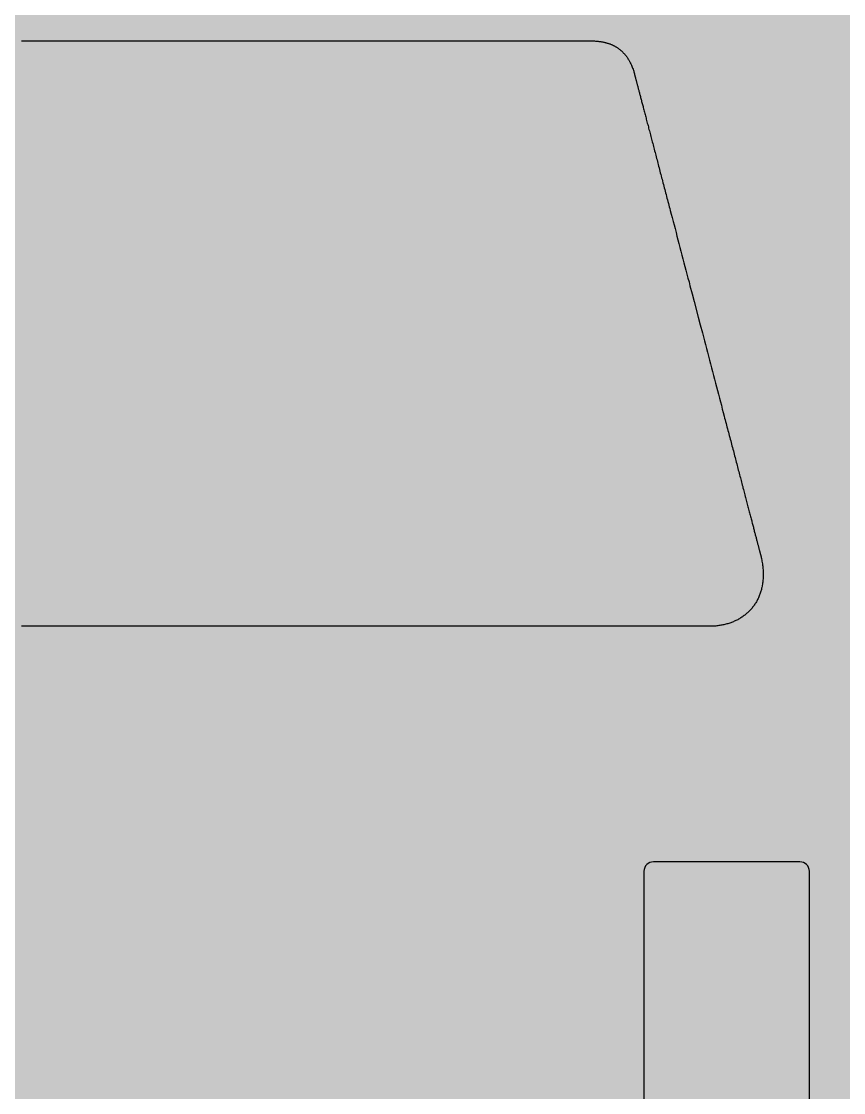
# Model space of a CAD drawing. Header units: millimetres. Extents: x 270.5 to 330.6, y -5.3 to 60.6.
# Drawn here: x 300.5 to 308.26, y 27.62 to 37.73 of the extents above; entities that cross this region are included whole.
import ezdxf

# ---------------------------------------------------------------- set-up
doc = ezdxf.new("R2010")
doc.units = ezdxf.units.MM
doc.layers.add('GSCOLORFILL', color=3, linetype='Continuous', lineweight=0)
doc.layers.add('GSDIMS', color=1, linetype='Continuous', lineweight=0)
for name, color, linetype in [('L18', 4, 'Continuous'), ('L25', 1, 'Continuous'), ('Layer 1', 7, 'Continuous'), ('Red Layer TWO', 240, 'Continuous')]:
    doc.layers.add(name, color=color, linetype=linetype)

# ---------------------------------------------------------------- blocks, each defined once
blk = doc.blocks.new('*U3')
at = {"layer": 'GSCOLORFILL', "true_color": 0xfedb00, "transparency": 33554687}
blk.add_hatch(color=40, dxfattribs=at).paths.add_polyline_path([(-300, -300), (300, -300), (300, 300), (-300, 300)])
blk = doc.blocks.new('3 Stacked Cars')
at = {"layer": 'Red Layer TWO'}
h = blk.add_hatch(color=256, dxfattribs=at)
h.dxf.hatch_style = 1
edge = h.paths.add_edge_path()
edge.add_spline(control_points=[(-304.8, -121.07), (-304.8, -121.07), (-304.8, -96.21), (-304.8, -96.21), (-304.8, -96.21), (-304.8, -95.71), (-305.2, -95.31), (-305.69, -95.31)], knot_values=[0.666668, 0.666668, 0.666668, 0.666668, 0.777778, 0.777778, 0.777778, 0.777778, 1, 1, 1, 1], degree=3, periodic=0)
edge.add_spline(control_points=[(-305.69, -95.31), (-305.69, -95.31), (-309.14, -95.31), (-312.59, -95.31)], knot_values=[0, 0, 0, 0, 0.055556, 0.055556, 0.055556, 0.055556], degree=3, periodic=0)
edge.add_spline(control_points=[(-312.59, -95.31), (-316.05, -95.31), (-319.5, -95.31), (-319.5, -95.31), (-319.5, -95.31), (-319.5, -95.31), (-319.5, -95.31), (-319.5, -95.31)], knot_values=[0.055556, 0.055556, 0.055556, 0.055556, 0.111111, 0.111111, 0.111111, 0.111111, 0.111112, 0.111112, 0.111112, 0.111112], degree=3, periodic=0)
edge.add_spline(control_points=[(-319.5, -95.31), (-319.99, -95.31), (-320.39, -95.71), (-320.39, -96.21), (-320.39, -96.21), (-320.39, -96.21), (-320.39, -96.21), (-320.39, -96.21)], knot_values=[0.111112, 0.111112, 0.111112, 0.111112, 0.222222, 0.222222, 0.222222, 0.222222, 0.222223, 0.222223, 0.222223, 0.222223], degree=3, periodic=0)
edge.add_spline(control_points=[(-320.39, -96.21), (-320.39, -96.21), (-320.39, -121.07), (-320.39, -121.07), (-320.39, -121.07), (-320.39, -121.07), (-320.39, -121.07), (-320.39, -121.07)], knot_values=[0.222223, 0.222223, 0.222223, 0.222223, 0.333333, 0.333333, 0.333333, 0.333333, 0.333334, 0.333334, 0.333334, 0.333334], degree=3, periodic=0)
edge.add_spline(control_points=[(-320.39, -121.07), (-320.39, -121.56), (-319.99, -121.96), (-319.5, -121.96), (-319.5, -121.96), (-319.5, -121.96), (-319.5, -121.96), (-319.5, -121.96)], knot_values=[0.333334, 0.333334, 0.333334, 0.333334, 0.444444, 0.444444, 0.444444, 0.444444, 0.444446, 0.444446, 0.444446, 0.444446], degree=3, periodic=0)
edge.add_spline(control_points=[(-319.5, -121.96), (-319.5, -121.96), (-305.69, -121.96), (-305.69, -121.96), (-305.69, -121.96), (-305.69, -121.96), (-305.69, -121.96), (-305.69, -121.96)], knot_values=[0.444446, 0.444446, 0.444446, 0.444446, 0.555556, 0.555556, 0.555556, 0.555556, 0.555557, 0.555557, 0.555557, 0.555557], degree=3, periodic=0)
edge.add_spline(control_points=[(-305.69, -121.96), (-305.2, -121.96), (-304.8, -121.56), (-304.8, -121.07), (-304.8, -121.07), (-304.8, -121.07), (-304.8, -121.07), (-304.8, -121.07)], knot_values=[0.555557, 0.555557, 0.555557, 0.555557, 0.666667, 0.666667, 0.666667, 0.666667, 0.666668, 0.666668, 0.666668, 0.666668], degree=3, periodic=0)
edge = h.paths.add_edge_path()
edge.add_spline(control_points=[(-171.96, -121.07), (-171.96, -121.07), (-171.96, -121.07), (-171.96, -121.07), (-171.96, -121.07), (-171.96, -121.07), (-171.96, -96.21), (-171.96, -96.21)], knot_values=[0.222223, 0.222223, 0.222223, 0.222223, 0.222224, 0.222224, 0.222224, 0.222224, 0.333334, 0.333334, 0.333334, 0.333334], degree=3, periodic=0)
edge.add_spline(control_points=[(-171.96, -96.21), (-171.96, -96.21), (-171.96, -96.21), (-171.96, -96.21), (-171.96, -96.21), (-171.96, -95.71), (-172.36, -95.31), (-172.86, -95.31)], knot_values=[0.111112, 0.111112, 0.111112, 0.111112, 0.111113, 0.111113, 0.111113, 0.111113, 0.222223, 0.222223, 0.222223, 0.222223], degree=3, periodic=0)
edge.add_spline(control_points=[(-172.86, -95.31), (-172.86, -95.31), (-172.86, -95.31), (-172.86, -95.31), (-172.86, -95.31), (-172.86, -95.31), (-176.31, -95.31), (-179.76, -95.31)], knot_values=[0.055556, 0.055556, 0.055556, 0.055556, 0.055557, 0.055557, 0.055557, 0.055557, 0.111112, 0.111112, 0.111112, 0.111112], degree=3, periodic=0)
edge.add_spline(control_points=[(-179.76, -95.31), (-183.21, -95.31), (-186.66, -95.31), (-186.66, -95.31)], knot_values=[0, 0, 0, 0, 0.055556, 0.055556, 0.055556, 0.055556], degree=3, periodic=0)
edge.add_spline(control_points=[(-186.66, -95.31), (-187.15, -95.31), (-187.56, -95.71), (-187.56, -96.21), (-187.56, -96.21), (-187.56, -96.21), (-187.56, -121.07), (-187.56, -121.07)], knot_values=[0.666668, 0.666668, 0.666668, 0.666668, 0.88889, 0.88889, 0.88889, 0.88889, 1, 1, 1, 1], degree=3, periodic=0)
edge.add_spline(control_points=[(-187.56, -121.07), (-187.56, -121.07), (-187.56, -121.07), (-187.56, -121.07), (-187.56, -121.07), (-187.56, -121.56), (-187.15, -121.96), (-186.66, -121.96)], knot_values=[0.555557, 0.555557, 0.555557, 0.555557, 0.555558, 0.555558, 0.555558, 0.555558, 0.666668, 0.666668, 0.666668, 0.666668], degree=3, periodic=0)
edge.add_spline(control_points=[(-186.66, -121.96), (-186.66, -121.96), (-186.66, -121.96), (-186.66, -121.96), (-186.66, -121.96), (-186.66, -121.96), (-172.86, -121.96), (-172.86, -121.96)], knot_values=[0.444446, 0.444446, 0.444446, 0.444446, 0.444447, 0.444447, 0.444447, 0.444447, 0.555557, 0.555557, 0.555557, 0.555557], degree=3, periodic=0)
edge.add_spline(control_points=[(-172.86, -121.96), (-172.86, -121.96), (-172.86, -121.96), (-172.86, -121.96), (-172.86, -121.96), (-172.36, -121.96), (-171.96, -121.56), (-171.96, -121.07)], knot_values=[0.333334, 0.333334, 0.333334, 0.333334, 0.333336, 0.333336, 0.333336, 0.333336, 0.444446, 0.444446, 0.444446, 0.444446], degree=3, periodic=0)
edge = h.paths.add_edge_path()
edge.add_spline(control_points=[(-48.87, -50.3), (-48.87, -50.3), (-48.87, -50.3), (-48.87, -50.3), (-48.87, -50.3), (-48.87, -50.3), (-48.87, -25.43), (-48.87, -25.43)], knot_values=[0.222223, 0.222223, 0.222223, 0.222223, 0.222224, 0.222224, 0.222224, 0.222224, 0.333334, 0.333334, 0.333334, 0.333334], degree=3, periodic=0)
edge.add_spline(control_points=[(-48.87, -25.43), (-48.87, -25.43), (-48.87, -25.43), (-48.87, -25.43), (-48.87, -25.43), (-48.87, -24.94), (-49.27, -24.54), (-49.77, -24.54)], knot_values=[0.111112, 0.111112, 0.111112, 0.111112, 0.111113, 0.111113, 0.111113, 0.111113, 0.222223, 0.222223, 0.222223, 0.222223], degree=3, periodic=0)
edge.add_spline(control_points=[(-49.77, -24.54), (-49.77, -24.54), (-49.77, -24.54), (-49.77, -24.54), (-49.77, -24.54), (-49.77, -24.54), (-53.22, -24.54), (-56.67, -24.54)], knot_values=[0.055556, 0.055556, 0.055556, 0.055556, 0.055557, 0.055557, 0.055557, 0.055557, 0.111112, 0.111112, 0.111112, 0.111112], degree=3, periodic=0)
edge.add_spline(control_points=[(-56.67, -24.54), (-60.12, -24.54), (-63.57, -24.54), (-63.57, -24.54)], knot_values=[0, 0, 0, 0, 0.055556, 0.055556, 0.055556, 0.055556], degree=3, periodic=0)
edge.add_spline(control_points=[(-63.57, -24.54), (-64.07, -24.54), (-64.47, -24.94), (-64.47, -25.43), (-64.47, -25.43), (-64.47, -25.43), (-64.47, -50.3), (-64.47, -50.3)], knot_values=[0.666668, 0.666668, 0.666668, 0.666668, 0.88889, 0.88889, 0.88889, 0.88889, 1, 1, 1, 1], degree=3, periodic=0)
edge.add_spline(control_points=[(-64.47, -50.3), (-64.47, -50.3), (-64.47, -50.3), (-64.47, -50.3), (-64.47, -50.3), (-64.47, -50.79), (-64.07, -51.19), (-63.57, -51.19)], knot_values=[0.555557, 0.555557, 0.555557, 0.555557, 0.555558, 0.555558, 0.555558, 0.555558, 0.666668, 0.666668, 0.666668, 0.666668], degree=3, periodic=0)
edge.add_spline(control_points=[(-63.57, -51.19), (-63.57, -51.19), (-63.57, -51.19), (-63.57, -51.19), (-63.57, -51.19), (-63.57, -51.19), (-49.77, -51.19), (-49.77, -51.19)], knot_values=[0.444446, 0.444446, 0.444446, 0.444446, 0.444447, 0.444447, 0.444447, 0.444447, 0.555557, 0.555557, 0.555557, 0.555557], degree=3, periodic=0)
edge.add_spline(control_points=[(-49.77, -51.19), (-49.77, -51.19), (-49.77, -51.19), (-49.77, -51.19), (-49.77, -51.19), (-49.28, -51.19), (-48.87, -50.79), (-48.87, -50.3)], knot_values=[0.333334, 0.333334, 0.333334, 0.333334, 0.333336, 0.333336, 0.333336, 0.333336, 0.444446, 0.444446, 0.444446, 0.444446], degree=3, periodic=0)
edge = h.paths.add_edge_path()
edge.add_spline(control_points=[(74.21, 20.48), (74.21, 20.48), (74.22, 20.48), (74.22, 20.48), (74.22, 20.48), (74.22, 20.48), (74.22, 45.34), (74.22, 45.34)], knot_values=[0.222223, 0.222223, 0.222223, 0.222223, 0.222224, 0.222224, 0.222224, 0.222224, 0.333334, 0.333334, 0.333334, 0.333334], degree=3, periodic=0)
edge.add_spline(control_points=[(74.22, 45.34), (74.22, 45.34), (74.22, 45.34), (74.22, 45.34), (74.22, 45.34), (74.22, 45.83), (73.81, 46.23), (73.32, 46.23)], knot_values=[0.111112, 0.111112, 0.111112, 0.111112, 0.111113, 0.111113, 0.111113, 0.111113, 0.222223, 0.222223, 0.222223, 0.222223], degree=3, periodic=0)
edge.add_spline(control_points=[(73.32, 46.23), (73.32, 46.23), (73.32, 46.23), (73.32, 46.23), (73.32, 46.23), (73.32, 46.23), (69.87, 46.23), (66.42, 46.23)], knot_values=[0.055556, 0.055556, 0.055556, 0.055556, 0.055557, 0.055557, 0.055557, 0.055557, 0.111112, 0.111112, 0.111112, 0.111112], degree=3, periodic=0)
edge.add_spline(control_points=[(66.42, 46.23), (62.97, 46.23), (59.52, 46.23), (59.52, 46.23)], knot_values=[0, 0, 0, 0, 0.055556, 0.055556, 0.055556, 0.055556], degree=3, periodic=0)
edge.add_spline(control_points=[(59.52, 46.23), (59.02, 46.23), (58.62, 45.83), (58.62, 45.34), (58.62, 45.34), (58.62, 45.34), (58.62, 20.48), (58.62, 20.48)], knot_values=[0.666668, 0.666668, 0.666668, 0.666668, 0.88889, 0.88889, 0.88889, 0.88889, 1, 1, 1, 1], degree=3, periodic=0)
edge.add_spline(control_points=[(58.62, 20.48), (58.62, 20.48), (58.62, 20.48), (58.62, 20.48), (58.62, 20.48), (58.62, 19.98), (59.02, 19.58), (59.52, 19.58)], knot_values=[0.555557, 0.555557, 0.555557, 0.555557, 0.555558, 0.555558, 0.555558, 0.555558, 0.666668, 0.666668, 0.666668, 0.666668], degree=3, periodic=0)
edge.add_spline(control_points=[(59.52, 19.58), (59.52, 19.58), (59.52, 19.58), (59.52, 19.58), (59.52, 19.58), (59.52, 19.58), (73.32, 19.58), (73.32, 19.58)], knot_values=[0.444446, 0.444446, 0.444446, 0.444446, 0.444447, 0.444447, 0.444447, 0.444447, 0.555557, 0.555557, 0.555557, 0.555557], degree=3, periodic=0)
edge.add_spline(control_points=[(73.32, 19.58), (73.32, 19.58), (73.32, 19.58), (73.32, 19.58), (73.32, 19.58), (73.81, 19.58), (74.21, 19.98), (74.21, 20.48)], knot_values=[0.333334, 0.333334, 0.333334, 0.333334, 0.333336, 0.333336, 0.333336, 0.333336, 0.444446, 0.444446, 0.444446, 0.444446], degree=3, periodic=0)
at = {"layer": 'L25'}
blk.add_lwpolyline([(-123.21, 52.95), (-123.19, 52.95), (-123.17, 52.95), (-123.15, 52.95), (-123.13, 52.95), (-123.12, 52.95), (-123.11, 52.95), (-123.1, 52.95), (-123.09, 52.95), (-123.09, 52.95), (-123.09, 52.95), (-123.09, 52.95), (-123.09, 52.95), (-123.08, 52.95), (-123.07, 52.95), (-123.07, 52.95), (-123.05, 52.95), (-123.04, 52.95), (-123.03, 52.95), (-123.01, 52.95), (-122.99, 52.95), (-122.97, 52.95), (-122.94, 52.95), (-122.91, 52.95), (-122.89, 52.95), (-122.85, 52.95), (-122.82, 52.95), (-122.79, 52.95), (-122.75, 52.95), (-122.71, 52.95), (-122.67, 52.95), (-122.62, 52.95), (-122.58, 52.95), (-122.53, 52.95), (-122.48, 52.95), (-122.43, 52.95), (-122.37, 52.95), (-122.32, 52.95), (-122.26, 52.95), (-122.2, 52.95), (-122.14, 52.95), (-122.07, 52.95), (-122.01, 52.95), (-121.94, 52.95), (-121.87, 52.95), (-121.8, 52.95), (-121.72, 52.95), (-121.65, 52.95), (-121.57, 52.95), (-121.49, 52.95), (-121.41, 52.95), (-121.33, 52.95), (-121.24, 52.95), (-121.16, 52.95), (-121.07, 52.95), (-120.98, 52.95), (-120.89, 52.95), (-120.79, 52.95), (-120.7, 52.95), (-120.6, 52.95), (-120.5, 52.95), (-120.4, 52.95), (-120.3, 52.95), (-120.19, 52.95), (-120.09, 52.95), (-119.98, 52.95), (-119.87, 52.95), (-119.76, 52.95), (-119.65, 52.95), (-119.54, 52.95), (-119.42, 52.95), (-119.3, 52.95), (-119.19, 52.95), (-119.07, 52.95), (-118.94, 52.95), (-118.82, 52.95), (-118.7, 52.95), (-118.57, 52.95), (-118.44, 52.95), (-118.31, 52.95), (-118.18, 52.95), (-118.05, 52.95), (-117.92, 52.95), (-117.78, 52.95), (-117.64, 52.95), (-117.51, 52.95), (-117.37, 52.95), (-117.23, 52.95), (-117.08, 52.95), (-116.94, 52.95), (-116.8, 52.95), (-116.65, 52.95), (-116.5, 52.95), (-116.35, 52.95), (-116.2, 52.95), (-116.05, 52.95), (-115.9, 52.95), (-115.75, 52.94), (-115.59, 52.94), (-115.43, 52.94), (-115.28, 52.94), (-115.12, 52.94), (-114.96, 52.94), (-114.8, 52.94), (-114.64, 52.94), (-114.47, 52.94), (-114.31, 52.94), (-114.14, 52.94), (-113.97, 52.94), (-113.81, 52.94), (-113.64, 52.94), (-113.47, 52.94), (-113.3, 52.94), (-113.12, 52.94), (-112.95, 52.94), (-112.78, 52.94), (-112.6, 52.94), (-112.42, 52.94), (-112.25, 52.94), (-112.07, 52.94), (-111.89, 52.94), (-111.71, 52.94), (-111.53, 52.94), (-111.34, 52.94), (-111.16, 52.94), (-110.98, 52.94), (-110.79, 52.94), (-110.61, 52.94), (-110.42, 52.94), (-110.23, 52.94), (-110.04, 52.94), (-109.85, 52.94), (-109.66, 52.94), (-109.47, 52.94), (-109.28, 52.94), (-109.09, 52.94), (-108.9, 52.94), (-108.7, 52.94), (-108.51, 52.94), (-108.31, 52.94), (-108.12, 52.94), (-107.92, 52.94), (-107.72, 52.94), (-107.52, 52.94), (-107.32, 52.94), (-107.12, 52.94), (-106.92, 52.94), (-106.72, 52.94), (-106.52, 52.94), (-106.32, 52.94), (-105.91, 52.94), (-105.5, 52.94), (-105.09, 52.94), (-104.68, 52.94), (-104.27, 52.94), (-103.85, 52.94), (-103.43, 52.94), (-103.01, 52.94), (-102.59, 52.94), (-102.17, 52.94), (-101.74, 52.94), (-101.32, 52.94), (-100.89, 52.94), (-100.46, 52.94), (-100.03, 52.94), (-99.6, 52.94), (-99.17, 52.94), (-98.31, 52.94), (-97.44, 52.94), (-95.71, 52.93), (-94.84, 52.93), (-93.98, 52.93), (-93.54, 52.93), (-93.11, 52.93), (-92.68, 52.93), (-92.25, 52.93), (-91.82, 52.93), (-91.4, 52.93), (-90.97, 52.93), (-90.54, 52.93), (-90.12, 52.93), (-89.7, 52.93), (-89.27, 52.93), (-88.85, 52.93), (-88.44, 52.93), (-88.02, 52.93), (-87.61, 52.93), (-87.19, 52.93), (-86.78, 52.93), (-86.38, 52.93), (-85.97, 52.93), (-85.77, 52.93), (-85.57, 52.93), (-85.37, 52.93), (-85.17, 52.93), (-84.97, 52.93), (-84.77, 52.93), (-84.57, 52.93), (-84.37, 52.93), (-84.17, 52.93), (-83.98, 52.93), (-83.78, 52.93), (-83.59, 52.93), (-83.4, 52.93), (-83.2, 52.93), (-83.01, 52.93), (-82.82, 52.93), (-82.63, 52.93), (-82.44, 52.93), (-82.25, 52.93), (-82.06, 52.93), (-81.87, 52.93), (-81.69, 52.93), (-81.5, 52.93), (-81.32, 52.93), (-81.13, 52.93), (-80.95, 52.93), (-80.77, 52.93), (-80.59, 52.93), (-80.41, 52.93), (-80.23, 52.93), (-80.05, 52.93), (-79.87, 52.93), (-79.7, 52.93), (-79.52, 52.93), (-79.35, 52.93), (-79.18, 52.93), (-79, 52.92), (-78.83, 52.92), (-78.66, 52.92), (-78.49, 52.92), (-78.33, 52.92), (-78.16, 52.92), (-77.99, 52.92), (-77.83, 52.92), (-77.67, 52.92), (-77.51, 52.92), (-77.35, 52.92), (-77.19, 52.92), (-77.03, 52.92), (-76.87, 52.92), (-76.71, 52.92), (-76.56, 52.92), (-76.41, 52.92), (-76.25, 52.92), (-76.1, 52.92), (-75.95, 52.92), (-75.81, 52.92), (-75.66, 52.92), (-75.51, 52.92), (-75.37, 52.92), (-75.23, 52.92), (-75.08, 52.92), (-74.94, 52.92), (-74.81, 52.92), (-74.67, 52.92), (-74.53, 52.92), (-74.4, 52.92), (-74.26, 52.92), (-74.13, 52.92), (-74, 52.92), (-73.87, 52.92), (-73.75, 52.92), (-73.62, 52.92), (-73.5, 52.92), (-73.37, 52.92), (-73.25, 52.92), (-73.13, 52.92), (-73.02, 52.92), (-72.9, 52.92), (-72.78, 52.92), (-72.67, 52.92), (-72.56, 52.92), (-72.45, 52.92), (-72.34, 52.92), (-72.23, 52.92), (-72.13, 52.92), (-72.03, 52.92), (-71.92, 52.92), (-71.82, 52.92), (-71.73, 52.92), (-71.63, 52.92), (-71.53, 52.92), (-71.44, 52.92), (-71.35, 52.92), (-71.26, 52.92), (-71.17, 52.92), (-71.09, 52.92), (-71, 52.92), (-70.92, 52.92), (-70.84, 52.92), (-70.76, 52.92), (-70.69, 52.92), (-70.61, 52.92), (-70.54, 52.92), (-70.47, 52.92), (-70.4, 52.92), (-70.33, 52.92), (-70.27, 52.92), (-70.2, 52.92), (-70.14, 52.92), (-70.08, 52.92), (-70.02, 52.92), (-69.97, 52.92), (-69.92, 52.92), (-69.86, 52.92), (-69.82, 52.92), (-69.77, 52.92), (-69.72, 52.92), (-69.68, 52.92), (-69.64, 52.92), (-69.6, 52.92), (-69.56, 52.92), (-69.53, 52.92), (-69.5, 52.92), (-69.47, 52.92), (-69.44, 52.92), (-69.41, 52.92), (-69.39, 52.92), (-69.37, 52.92), (-69.35, 52.92), (-69.33, 52.92), (-69.32, 52.92), (-69.3, 52.92), (-69.29, 52.92), (-69.28, 52.92), (-69.28, 52.92), (-69.28, 52.92), (-69.27, 52.92), (-69.27, 52.92), (-69.2, 52.92), (-69.13, 52.92), (-69.06, 52.91), (-69, 52.91), (-68.93, 52.9), (-68.86, 52.9), (-68.79, 52.89), (-68.73, 52.88), (-68.66, 52.88), (-68.6, 52.87), (-68.54, 52.86), (-68.47, 52.85), (-68.41, 52.84), (-68.35, 52.83), (-68.29, 52.82), (-68.23, 52.8), (-68.17, 52.79), (-68.11, 52.78), (-68.06, 52.76), (-68, 52.74), (-67.94, 52.73), (-67.89, 52.71), (-67.83, 52.69), (-67.78, 52.68), (-67.73, 52.66), (-67.67, 52.64), (-67.62, 52.62), (-67.57, 52.6), (-67.52, 52.58), (-67.47, 52.55), (-67.42, 52.53), (-67.37, 52.51), (-67.32, 52.49), (-67.28, 52.46), (-67.23, 52.44), (-67.18, 52.41), (-67.14, 52.38), (-67.09, 52.36), (-67.05, 52.33), (-67.01, 52.3), (-66.96, 52.27), (-66.92, 52.24), (-66.88, 52.21), (-66.84, 52.18), (-66.8, 52.15), (-66.76, 52.12), (-66.72, 52.09), (-66.68, 52.06), (-66.64, 52.02), (-66.6, 51.99), (-66.57, 51.96), (-66.53, 51.92), (-66.49, 51.89), (-66.46, 51.85), (-66.42, 51.81), (-66.39, 51.78), (-66.35, 51.74), (-66.32, 51.7), (-66.29, 51.66), (-66.26, 51.62), (-66.22, 51.59), (-66.19, 51.55), (-66.16, 51.51), (-66.13, 51.46), (-66.1, 51.42), (-66.07, 51.38), (-66.04, 51.34), (-66.01, 51.3), (-65.99, 51.25), (-65.96, 51.21), (-65.93, 51.17), (-65.91, 51.12), (-65.88, 51.08), (-65.85, 51.03), (-65.83, 50.99), (-65.8, 50.94), (-65.78, 50.89), (-65.76, 50.85), (-65.71, 50.75), (-65.66, 50.65), (-65.62, 50.55), (-65.58, 50.45), (-65.54, 50.35), (-65.5, 50.25), (-65.46, 50.15), (-65.45, 50.09), (-65.45, 50.09), (-65.44, 50.09), (-65.44, 50.09), (-65.44, 50.09), (-65.44, 50.09), (-65.44, 50.08), (-65.44, 50.07), (-65.44, 50.07), (-65.44, 50.06), (-65.43, 50.04), (-65.43, 50.03), (-65.43, 50.02), (-65.42, 50), (-65.42, 49.98), (-65.41, 49.96), (-65.4, 49.93), (-65.4, 49.91), (-65.39, 49.88), (-65.38, 49.85), (-65.38, 49.82), (-65.37, 49.79), (-65.36, 49.75), (-65.35, 49.72), (-65.34, 49.68), (-65.33, 49.64), (-65.32, 49.6), (-65.31, 49.56), (-65.29, 49.51), (-65.28, 49.46), (-65.27, 49.42), (-65.26, 49.37), (-65.24, 49.31), (-65.23, 49.26), (-65.21, 49.21), (-65.2, 49.15), (-65.18, 49.09), (-65.17, 49.03), (-65.15, 48.97), (-65.14, 48.91), (-65.12, 48.84), (-65.1, 48.78), (-65.08, 48.71), (-65.06, 48.64), (-65.05, 48.57), (-65.03, 48.49), (-65.01, 48.42), (-64.99, 48.34), (-64.97, 48.27), (-64.95, 48.19), (-64.93, 48.11), (-64.9, 48.03), (-64.88, 47.94), (-64.86, 47.86), (-64.84, 47.77), (-64.81, 47.68), (-64.79, 47.59), (-64.77, 47.5), (-64.74, 47.41), (-64.72, 47.32), (-64.69, 47.22), (-64.67, 47.13), (-64.64, 47.03), (-64.62, 46.93), (-64.59, 46.83), (-64.56, 46.73), (-64.54, 46.63), (-64.51, 46.52), (-64.48, 46.42), (-64.45, 46.31), (-64.43, 46.2), (-64.4, 46.09), (-64.37, 45.98), (-64.34, 45.87), (-64.31, 45.76), (-64.28, 45.64), (-64.25, 45.53), (-64.22, 45.41), (-64.19, 45.29), (-64.16, 45.17), (-64.12, 45.05), (-64.09, 44.93), (-64.06, 44.81), (-64.03, 44.68), (-64, 44.56), (-63.96, 44.43), (-63.93, 44.31), (-63.9, 44.18), (-63.86, 44.05), (-63.83, 43.92), (-63.79, 43.79), (-63.76, 43.65), (-63.72, 43.52), (-63.69, 43.39), (-63.65, 43.25), (-63.62, 43.11), (-63.58, 42.97), (-63.54, 42.84), (-63.51, 42.7), (-63.47, 42.56), (-63.43, 42.41), (-63.4, 42.27), (-63.36, 42.13), (-63.32, 41.98), (-63.28, 41.84), (-63.24, 41.69), (-63.2, 41.54), (-63.17, 41.4), (-63.13, 41.25), (-63.09, 41.1), (-63.05, 40.95), (-63.01, 40.79), (-62.97, 40.64), (-62.93, 40.49), (-62.89, 40.33), (-62.85, 40.18), (-62.81, 40.02), (-62.76, 39.87), (-62.72, 39.71), (-62.68, 39.55), (-62.64, 39.39), (-62.6, 39.23), (-62.56, 39.07), (-62.51, 38.91), (-62.47, 38.75), (-62.43, 38.59), (-62.39, 38.42), (-62.34, 38.26), (-62.3, 38.1), (-62.26, 37.93), (-62.21, 37.77), (-62.17, 37.6), (-62.13, 37.43), (-62.08, 37.26), (-62.04, 37.1), (-61.99, 36.93), (-61.9, 36.59), (-61.82, 36.25), (-61.72, 35.9), (-61.63, 35.56), (-61.54, 35.21), (-61.45, 34.86), (-61.36, 34.51), (-61.27, 34.15), (-61.17, 33.8), (-61.08, 33.44), (-60.99, 33.08), (-60.89, 32.72), (-60.8, 32.36), (-60.7, 32), (-60.61, 31.64), (-60.51, 31.28), (-60.42, 30.91), (-60.32, 30.54), (-60.22, 30.18), (-60.13, 29.81), (-59.93, 29.07), (-59.74, 28.33), (-59.35, 26.86), (-59.16, 26.12), (-58.96, 25.38), (-58.77, 24.64), (-58.67, 24.27), (-58.58, 23.9), (-58.48, 23.54), (-58.39, 23.17), (-58.29, 22.81), (-58.2, 22.44), (-58.1, 22.08), (-58.01, 21.72), (-57.91, 21.36), (-57.82, 21), (-57.72, 20.64), (-57.63, 20.29), (-57.54, 19.93), (-57.44, 19.58), (-57.35, 19.23), (-57.26, 18.88), (-57.17, 18.54), (-57.08, 18.19), (-56.99, 17.85), (-56.9, 17.51), (-56.86, 17.34), (-56.81, 17.17), (-56.77, 17), (-56.72, 16.83), (-56.68, 16.67), (-56.64, 16.5), (-56.59, 16.33), (-56.55, 16.17), (-56.51, 16), (-56.46, 15.84), (-56.42, 15.68), (-56.38, 15.51), (-56.34, 15.35), (-56.29, 15.19), (-56.25, 15.03), (-56.21, 14.87), (-56.17, 14.71), (-56.13, 14.55), (-56.09, 14.4), (-56.04, 14.24), (-56, 14.08), (-55.96, 13.93), (-55.92, 13.77), (-55.88, 13.62), (-55.84, 13.47), (-55.8, 13.32), (-55.76, 13.17), (-55.72, 13.02), (-55.68, 12.87), (-55.65, 12.72), (-55.61, 12.57), (-55.57, 12.42), (-55.53, 12.28), (-55.49, 12.13), (-55.45, 11.99), (-55.42, 11.85), (-55.38, 11.71), (-55.34, 11.57), (-55.31, 11.43), (-55.27, 11.29), (-55.23, 11.15), (-55.2, 11.01), (-55.16, 10.88), (-55.13, 10.74), (-55.09, 10.61), (-55.06, 10.47), (-55.02, 10.34), (-54.99, 10.21), (-54.95, 10.08), (-54.92, 9.95), (-54.89, 9.83), (-54.85, 9.7), (-54.82, 9.58), (-54.79, 9.45), (-54.76, 9.33), (-54.72, 9.21), (-54.69, 9.09), (-54.66, 8.97), (-54.63, 8.85), (-54.6, 8.73), (-54.57, 8.62), (-54.54, 8.5), (-54.51, 8.39), (-54.48, 8.28), (-54.45, 8.17), (-54.42, 8.06), (-54.39, 7.95), (-54.37, 7.84), (-54.34, 7.74), (-54.31, 7.63), (-54.28, 7.53), (-54.26, 7.43), (-54.23, 7.33), (-54.21, 7.23), (-54.18, 7.13), (-54.15, 7.03), (-54.13, 6.94), (-54.11, 6.85), (-54.08, 6.75), (-54.06, 6.66), (-54.03, 6.57), (-54.01, 6.49), (-53.99, 6.4), (-53.97, 6.31), (-53.94, 6.23), (-53.92, 6.15), (-53.9, 6.07), (-53.88, 5.99), (-53.86, 5.91), (-53.84, 5.84), (-53.82, 5.76), (-53.8, 5.69), (-53.78, 5.62), (-53.76, 5.55), (-53.75, 5.48), (-53.73, 5.41), (-53.71, 5.35), (-53.7, 5.28), (-53.68, 5.22), (-53.66, 5.16), (-53.65, 5.1), (-53.63, 5.05), (-53.62, 4.99), (-53.6, 4.94), (-53.59, 4.89), (-53.58, 4.84), (-53.57, 4.79), (-53.55, 4.74), (-53.54, 4.7), (-53.53, 4.65), (-53.52, 4.61), (-53.51, 4.57), (-53.5, 4.53), (-53.49, 4.5), (-53.48, 4.46), (-53.47, 4.43), (-53.46, 4.4), (-53.46, 4.37), (-53.45, 4.34), (-53.44, 4.32), (-53.44, 4.29), (-53.43, 4.27), (-53.43, 4.25), (-53.42, 4.24), (-53.42, 4.22), (-53.41, 4.21), (-53.41, 4.19), (-53.41, 4.18), (-53.4, 4.17), (-53.4, 4.17), (-53.4, 4.16), (-53.4, 4.16), (-53.4, 4.16), (-53.4, 4.16), (-53.4, 4.16), (-53.4, 4.16), (-53.4, 4.16), (-53.4, 4.15), (-53.39, 4.12), (-53.38, 4.06), (-53.36, 3.94), (-53.34, 3.82), (-53.32, 3.7), (-53.3, 3.59), (-53.28, 3.47), (-53.27, 3.36), (-53.26, 3.24), (-53.25, 3.13), (-53.24, 3.02), (-53.24, 2.91), (-53.23, 2.8), (-53.23, 2.69), (-53.23, 2.58), (-53.23, 2.47), (-53.23, 2.36), (-53.24, 2.26), (-53.24, 2.16), (-53.25, 2.05), (-53.26, 1.95), (-53.27, 1.85), (-53.28, 1.75), (-53.3, 1.65), (-53.31, 1.55), (-53.33, 1.46), (-53.35, 1.36), (-53.37, 1.27), (-53.39, 1.17), (-53.42, 1.08), (-53.45, 0.99), (-53.47, 0.9), (-53.5, 0.81), (-53.53, 0.72), (-53.56, 0.64), (-53.6, 0.55), (-53.63, 0.47), (-53.67, 0.38), (-53.71, 0.3), (-53.75, 0.22), (-53.79, 0.14), (-53.83, 0.06), (-53.87, -0.01), (-53.92, -0.09), (-53.97, -0.17), (-54.01, -0.24), (-54.06, -0.31), (-54.11, -0.38), (-54.17, -0.45), (-54.22, -0.52), (-54.27, -0.59), (-54.33, -0.66), (-54.39, -0.72), (-54.45, -0.79), (-54.51, -0.85), (-54.57, -0.91), (-54.63, -0.97), (-54.69, -1.03), (-54.76, -1.09), (-54.82, -1.15), (-54.89, -1.2), (-54.96, -1.26), (-55.03, -1.31), (-55.1, -1.36), (-55.17, -1.41), (-55.25, -1.46), (-55.32, -1.51), (-55.39, -1.55), (-55.47, -1.6), (-55.55, -1.64), (-55.63, -1.69), (-55.71, -1.73), (-55.79, -1.77), (-55.87, -1.81), (-55.95, -1.84), (-56.04, -1.88), (-56.12, -1.91), (-56.21, -1.95), (-56.29, -1.98), (-56.38, -2.01), (-56.47, -2.04), (-56.56, -2.07), (-56.65, -2.09), (-56.74, -2.12), (-56.83, -2.14), (-56.93, -2.16), (-57.02, -2.18), (-57.12, -2.2), (-57.21, -2.22), (-57.31, -2.24), (-57.41, -2.25), (-57.51, -2.27), (-57.6, -2.28), (-57.7, -2.29), (-57.73, -2.29), (-57.73, -2.29), (-57.73, -2.29), (-57.73, -2.29), (-57.73, -2.29), (-57.73, -2.29), (-57.73, -2.29), (-57.73, -2.29), (-57.74, -2.29), (-57.74, -2.29), (-57.74, -2.29), (-57.75, -2.29), (-57.75, -2.29), (-57.76, -2.29), (-57.77, -2.29), (-57.77, -2.29), (-57.78, -2.29), (-57.79, -2.29), (-57.8, -2.29), (-57.81, -2.29), (-57.82, -2.29), (-57.83, -2.29), (-57.84, -2.29), (-57.86, -2.29), (-57.87, -2.29), (-57.88, -2.29), (-57.9, -2.29), (-57.91, -2.29), (-57.93, -2.29), (-57.94, -2.29), (-57.96, -2.29), (-57.98, -2.29), (-58, -2.29), (-58.02, -2.29), (-58.04, -2.29), (-58.06, -2.29), (-58.08, -2.29), (-58.1, -2.29), (-58.12, -2.29), (-58.15, -2.29), (-58.17, -2.29), (-58.2, -2.29), (-58.22, -2.29), (-58.25, -2.29), (-58.27, -2.29), (-58.3, -2.29), (-58.33, -2.29), (-58.36, -2.29), (-58.38, -2.29), (-58.41, -2.29), (-58.44, -2.29), (-58.47, -2.29), (-58.51, -2.29), (-58.54, -2.29), (-58.57, -2.29), (-58.6, -2.29), (-58.64, -2.29), (-58.67, -2.29), (-58.71, -2.29), (-58.74, -2.29), (-58.78, -2.29), (-58.82, -2.29), (-58.85, -2.29), (-58.93, -2.29), (-59.01, -2.29), (-59.09, -2.29), (-59.17, -2.29), (-59.26, -2.29), (-59.35, -2.29), (-59.44, -2.29), (-59.53, -2.29), (-59.63, -2.29), (-59.72, -2.29), (-59.82, -2.29), (-59.93, -2.29), (-60.03, -2.29), (-60.14, -2.29), (-60.24, -2.29), (-60.35, -2.29), (-60.47, -2.29), (-60.58, -2.29), (-60.7, -2.29), (-60.82, -2.29), (-60.94, -2.29), (-61.06, -2.29), (-61.19, -2.29), (-61.32, -2.29), (-61.44, -2.29), (-61.58, -2.29), (-61.71, -2.29), (-61.85, -2.29), (-61.98, -2.29), (-62.12, -2.29), (-62.26, -2.29), (-62.41, -2.29), (-62.55, -2.29), (-62.7, -2.29), (-62.85, -2.29), (-63, -2.29), (-63.15, -2.29), (-63.3, -2.29), (-63.46, -2.29), (-63.62, -2.29), (-63.78, -2.29), (-63.94, -2.29), (-64.1, -2.29), (-64.27, -2.29), (-64.43, -2.29), (-64.6, -2.29), (-64.77, -2.29), (-64.94, -2.29), (-65.12, -2.29), (-65.29, -2.29), (-65.47, -2.29), (-65.65, -2.29), (-65.83, -2.29), (-66.01, -2.29), (-66.19, -2.29), (-66.38, -2.29), (-66.56, -2.29), (-66.75, -2.29), (-66.94, -2.29), (-67.13, -2.29), (-67.32, -2.29), (-67.52, -2.29), (-67.71, -2.29), (-67.91, -2.29), (-68.11, -2.29), (-68.31, -2.29), (-68.51, -2.29), (-68.71, -2.29), (-68.91, -2.29), (-69.12, -2.29), (-69.32, -2.29), (-69.53, -2.29), (-69.74, -2.29), (-69.95, -2.29), (-70.16, -2.29), (-70.37, -2.29), (-70.59, -2.29), (-70.8, -2.29), (-71.02, -2.29), (-71.23, -2.29), (-71.45, -2.29), (-71.67, -2.29), (-71.89, -2.29), (-72.12, -2.29), (-72.34, -2.29), (-72.56, -2.29), (-72.79, -2.29), (-73.01, -2.29), (-73.24, -2.29), (-73.47, -2.29), (-73.7, -2.3), (-73.93, -2.3), (-74.16, -2.3), (-74.39, -2.3), (-74.63, -2.3), (-74.86, -2.3), (-75.1, -2.3), (-75.33, -2.3), (-75.57, -2.3), (-75.81, -2.3), (-76.05, -2.3), (-76.29, -2.3), (-76.53, -2.3), (-76.77, -2.3), (-77.01, -2.3), (-77.25, -2.3), (-77.5, -2.3), (-77.74, -2.3), (-77.99, -2.3), (-78.23, -2.3), (-78.48, -2.3), (-78.73, -2.3), (-78.97, -2.3), (-79.22, -2.3), (-79.47, -2.3), (-79.72, -2.3), (-79.97, -2.3), (-80.22, -2.3), (-80.73, -2.3), (-81.23, -2.3), (-81.74, -2.3), (-82.25, -2.3), (-82.77, -2.3), (-83.28, -2.3), (-83.8, -2.3), (-84.31, -2.3), (-84.83, -2.3), (-85.35, -2.3), (-85.88, -2.3), (-86.4, -2.3), (-86.92, -2.3), (-87.45, -2.3), (-88.5, -2.3), (-89.55, -2.3), (-90.6, -2.3), (-91.65, -2.3), (-92.71, -2.3), (-93.23, -2.3), (-93.76, -2.3), (-94.28, -2.3), (-94.8, -2.3), (-95.32, -2.3), (-95.84, -2.3), (-96.36, -2.3), (-96.88, -2.3), (-97.4, -2.3), (-97.91, -2.3), (-98.43, -2.3), (-98.94, -2.3), (-99.45, -2.3), (-99.95, -2.3), (-100.46, -2.3), (-100.71, -2.3), (-100.96, -2.3), (-101.21, -2.3), (-101.46, -2.3), (-101.71, -2.3), (-101.96, -2.3), (-102.21, -2.3), (-102.45, -2.3), (-102.7, -2.3), (-102.95, -2.3), (-103.19, -2.3), (-103.43, -2.3), (-103.68, -2.3), (-103.92, -2.3), (-104.16, -2.3), (-104.4, -2.3), (-104.64, -2.3), (-104.88, -2.3), (-105.12, -2.3), (-105.36, -2.3), (-105.6, -2.3), (-105.83, -2.3), (-106.07, -2.3), (-106.3, -2.3), (-106.53, -2.3), (-106.76, -2.3), (-107, -2.3), (-107.23, -2.3), (-107.45, -2.3), (-107.68, -2.3), (-107.91, -2.3), (-108.13, -2.3), (-108.36, -2.3), (-108.58, -2.3), (-108.81, -2.3), (-109.03, -2.3), (-109.25, -2.3), (-109.47, -2.3), (-109.68, -2.3), (-109.9, -2.3), (-110.12, -2.3), (-110.33, -2.3), (-110.54, -2.3), (-110.76, -2.3), (-110.97, -2.3), (-111.18, -2.3), (-111.38, -2.3), (-111.59, -2.3), (-111.8, -2.3), (-112, -2.3), (-112.2, -2.3), (-112.41, -2.3), (-112.61, -2.3), (-112.8, -2.3), (-113, -2.3), (-113.2, -2.3), (-113.39, -2.3), (-113.58, -2.3), (-113.78, -2.3), (-113.97, -2.3), (-114.15, -2.3), (-114.34, -2.3), (-114.53, -2.3), (-114.71, -2.3), (-114.89, -2.3), (-115.07, -2.3), (-115.25, -2.3), (-115.43, -2.3), (-115.61, -2.3), (-115.78, -2.3), (-115.95, -2.3), (-116.12, -2.3), (-116.29, -2.3), (-116.46, -2.3), (-116.63, -2.3), (-116.79, -2.3), (-116.95, -2.3), (-117.11, -2.3), (-117.27, -2.3), (-117.43, -2.3), (-117.59, -2.3), (-117.74, -2.3), (-117.89, -2.3), (-118.04, -2.3), (-118.19, -2.3), (-118.34, -2.3), (-118.48, -2.3), (-118.62, -2.3), (-118.76, -2.31), (-118.9, -2.31), (-119.04, -2.31), (-119.17, -2.31), (-119.3, -2.31), (-119.43, -2.31), (-119.56, -2.31), (-119.69, -2.31), (-119.81, -2.31), (-119.94, -2.31), (-120.06, -2.31), (-120.17, -2.31), (-120.29, -2.31), (-120.4, -2.31), (-120.52, -2.31), (-120.63, -2.31), (-120.73, -2.31), (-120.84, -2.31), (-120.94, -2.31), (-121.04, -2.31), (-121.14, -2.31), (-121.24, -2.31), (-121.33, -2.31), (-121.42, -2.31), (-121.51, -2.31), (-121.6, -2.31), (-121.69, -2.31), (-121.77, -2.31), (-121.85, -2.31), (-121.93, -2.31), (-122, -2.31), (-122.04, -2.31), (-122.07, -2.31), (-122.11, -2.31), (-122.15, -2.31), (-122.18, -2.31), (-122.21, -2.31), (-122.25, -2.31), (-122.28, -2.31), (-122.31, -2.31), (-122.34, -2.31), (-122.37, -2.31), (-122.4, -2.31), (-122.43, -2.31), (-122.46, -2.31), (-122.49, -2.31), (-122.52, -2.31), (-122.55, -2.31), (-122.57, -2.31), (-122.6, -2.31), (-122.62, -2.31), (-122.65, -2.31), (-122.67, -2.31), (-122.69, -2.31), (-122.72, -2.31), (-122.74, -2.31), (-122.76, -2.31), (-122.78, -2.31), (-122.8, -2.31), (-122.82, -2.31), (-122.84, -2.31), (-122.86, -2.31), (-122.87, -2.31), (-122.89, -2.31), (-122.91, -2.31), (-122.92, -2.31), (-122.94, -2.31), (-122.95, -2.31), (-122.96, -2.31), (-122.98, -2.31), (-122.99, -2.31), (-123, -2.31), (-123.01, -2.31), (-123.02, -2.31), (-123.03, -2.31), (-123.04, -2.31), (-123.05, -2.31), (-123.05, -2.31), (-123.06, -2.31), (-123.07, -2.31), (-123.07, -2.31), (-123.08, -2.31), (-123.08, -2.31), (-123.08, -2.31), (-123.09, -2.31), (-123.09, -2.31), (-123.09, -2.31), (-123.09, -2.31), (-123.09, -2.31), (-123.09, -2.31), (-123.09, -2.31), (-123.1, -2.31), (-123.1, -2.31), (-123.11, -2.31), (-123.11, -2.31), (-123.12, -2.31), (-123.12, -2.31), (-123.13, -2.31), (-123.14, -2.31), (-123.15, -2.31), (-123.16, -2.31), (-123.17, -2.31), (-123.18, -2.31), (-123.19, -2.31), (-123.2, -2.31), (-123.21, -2.31)], dxfattribs=at)
at = {"layer": 'Layer 1', "color": 240}
blk.add_open_spline([(-63.57, -24.54), (-63.57, -24.54), (-49.77, -24.54), (-49.77, -24.54), (-49.77, -24.54), (-49.27, -24.54), (-48.87, -24.94), (-48.87, -25.43), (-48.87, -25.43), (-48.87, -25.43), (-48.87, -50.3), (-48.87, -50.3), (-48.87, -50.3), (-48.87, -50.79), (-49.27, -51.19), (-49.77, -51.19), (-49.77, -51.19), (-49.77, -51.19), (-63.57, -51.19), (-63.57, -51.19), (-63.57, -51.19), (-64.07, -51.19), (-64.47, -50.79), (-64.47, -50.3), (-64.47, -50.3), (-64.47, -50.3), (-64.47, -25.43), (-64.47, -25.43), (-64.47, -25.43), (-64.47, -24.94), (-64.07, -24.54), (-63.57, -24.54)], degree=3, knots=[0, 0, 0, 0, 0.111111, 0.111111, 0.111111, 0.111111, 0.222222, 0.222222, 0.222222, 0.222222, 0.333333, 0.333333, 0.333333, 0.333333, 0.444444, 0.444444, 0.444444, 0.444444, 0.555556, 0.555556, 0.555556, 0.555556, 0.666667, 0.666667, 0.666667, 0.666667, 0.777778, 0.777778, 0.777778, 0.777778, 1, 1, 1, 1], dxfattribs=at)

msp = doc.modelspace()

# ---------------------------------------------------------------- block references
at = {"layer": 'GSDIMS', "xscale": 0.1, "yscale": 0.1, "zscale": 0.1}
msp.add_blockref('*U3', (300.5, 30.5), dxfattribs=at)
at = {"layer": 'L18', "xscale": 0.1, "yscale": 0.1, "zscale": 0.1}
msp.add_blockref('3 Stacked Cars', (312.821, 32.253), dxfattribs=at)

doc.saveas('drawing.dxf')
